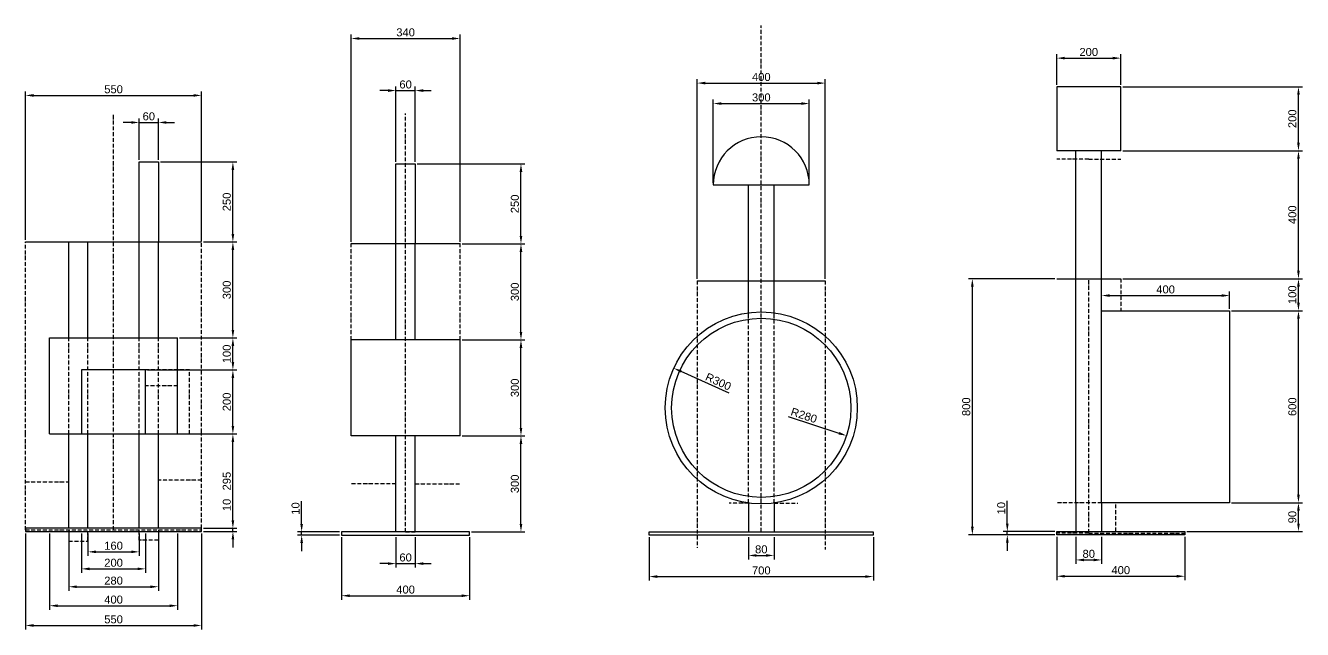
# Model space of a CAD drawing. Header units: millimetres. Extents: x 1093 to 10815, y 326 to 2213.
# Drawn here: x 1093 to 5082, y 326 to 2213 of the extents above; entities that cross this region are included whole.
import ezdxf

# ---------------------------------------------------------------- set-up
doc = ezdxf.new("R2010")
doc.units = ezdxf.units.MM
doc.linetypes.add('ACAD_ISO10W100', pattern=[18, 12, -3, 0, -3])
for name, color, linetype in [('constructie', 211, 'Continuous'), ('cote', 70, 'Continuous'), ('linii ajutatore', 30, 'ACAD_ISO10W100')]:
    doc.layers.add(name, color=color, linetype=linetype)
doc.styles.get("Standard").update_dxf_attribs({"font": 'arial.ttf'})
doc.dimstyles.new('ISO-25', dxfattribs={"dimtxt": 2.5, "dimasz": 2.5, "dimexe": 1.25, "dimexo": 0.625, "dimtad": 1, "dimtxsty": 'Standard', "dimcen": 2.5, "dimadec": 0, "dimazin": 0, "dimtfac": 1, "dimtmove": 0, "dimatfit": 3, "dimfxl": 1, "dimarcsym": 0})

# ---------------------------------------------------------------- blocks, each defined once
blk = doc.blocks.new('*D1')
at = {"layer": 'cote', "color": 0, "lineweight": -2, "transparency": 16777216}
for p, q in [((1740.9, 666.8), (1740.9, 737.7)), ((1649.5, 641.8), (1753.4, 641.8)), ((1740.9, 631.8), (1740.9, 641.8)), ((1649.5, 631.8), (1753.4, 631.8)), ((1740.9, 606.8), (1740.9, 581.8))]:
    blk.add_line(p, q, dxfattribs=at)
at = {"layer": 'cote', "color": 0, "transparency": 16777216}
for points in [[(1736.8, 666.8), (1745.1, 666.8), (1740.9, 641.8)], [(1736.8, 606.8), (1745.1, 606.8), (1740.9, 631.8)]]:
    blk.add_solid(points, dxfattribs=at)
at = {"layer": 'Defpoints', "color": 0, "transparency": 16777216}
for p in [(1643.2, 641.8), (1740.9, 641.8), (1643.2, 631.8)]:
    blk.add_point(p, dxfattribs=at)
at = {"layer": 'cote', "color": 0, "transparency": 16777216, "insert": (1721.9, 714.7), "char_height": 25, "attachment_point": 5, "rotation": 90}
blk.add_mtext('10', dxfattribs=at)
blk = doc.blocks.new('*D2')
at = {"layer": 'cote', "color": 0, "lineweight": -2, "transparency": 16777216}
for p, q in [((1574.5, 936.8), (1753.4, 936.8)), ((1740.9, 666.8), (1740.9, 911.8)), ((1649.5, 641.8), (1753.4, 641.8))]:
    blk.add_line(p, q, dxfattribs=at)
at = {"layer": 'cote', "color": 0, "transparency": 16777216}
for points in [[(1736.8, 911.8), (1745.1, 911.8), (1740.9, 936.8)], [(1736.8, 666.8), (1745.1, 666.8), (1740.9, 641.8)]]:
    blk.add_solid(points, dxfattribs=at)
at = {"layer": 'Defpoints', "color": 0, "transparency": 16777216}
for p in [(1568.2, 936.8), (1740.9, 936.8), (1643.2, 641.8)]:
    blk.add_point(p, dxfattribs=at)
at = {"layer": 'cote', "color": 0, "transparency": 16777216, "insert": (1721.9, 789.3), "char_height": 25, "attachment_point": 5, "rotation": 90}
blk.add_mtext('295', dxfattribs=at)
blk = doc.blocks.new('*D3')
at = {"layer": 'cote', "color": 0, "lineweight": -2, "transparency": 16777216}
for p, q in [((1474.5, 1136.8), (1753.4, 1136.8)), ((1740.9, 961.8), (1740.9, 1111.8)), ((1574.5, 936.8), (1753.4, 936.8))]:
    blk.add_line(p, q, dxfattribs=at)
at = {"layer": 'cote', "color": 0, "transparency": 16777216}
for points in [[(1736.8, 1111.8), (1745.1, 1111.8), (1740.9, 1136.8)], [(1736.8, 961.8), (1745.1, 961.8), (1740.9, 936.8)]]:
    blk.add_solid(points, dxfattribs=at)
at = {"layer": 'Defpoints', "color": 0, "transparency": 16777216}
for p in [(1468.2, 1136.8), (1740.9, 1136.8), (1568.2, 936.8)]:
    blk.add_point(p, dxfattribs=at)
at = {"layer": 'cote', "color": 0, "transparency": 16777216, "insert": (1721.9, 1036.8), "char_height": 25, "attachment_point": 5, "rotation": 90}
blk.add_mtext('200', dxfattribs=at)
blk = doc.blocks.new('*D4')
at = {"layer": 'cote', "color": 0, "lineweight": -2, "transparency": 16777216}
for p, q in [((1574.5, 1236.8), (1753.4, 1236.8)), ((1740.9, 1161.8), (1740.9, 1211.8)), ((1474.5, 1136.8), (1753.4, 1136.8))]:
    blk.add_line(p, q, dxfattribs=at)
at = {"layer": 'cote', "color": 0, "transparency": 16777216}
for points in [[(1736.8, 1211.8), (1745.1, 1211.8), (1740.9, 1236.8)], [(1736.8, 1161.8), (1745.1, 1161.8), (1740.9, 1136.8)]]:
    blk.add_solid(points, dxfattribs=at)
at = {"layer": 'Defpoints', "color": 0, "transparency": 16777216}
for p in [(1568.2, 1236.8), (1740.9, 1236.8), (1468.2, 1136.8)]:
    blk.add_point(p, dxfattribs=at)
at = {"layer": 'cote', "color": 0, "transparency": 16777216, "insert": (1721.9, 1186.8), "char_height": 25, "attachment_point": 5, "rotation": 90}
blk.add_mtext('100', dxfattribs=at)
blk = doc.blocks.new('*D5')
at = {"layer": 'cote', "color": 0, "lineweight": -2, "transparency": 16777216}
for p, q in [((1649.5, 1536.8), (1753.4, 1536.8)), ((1740.9, 1261.8), (1740.9, 1511.8)), ((1574.5, 1236.8), (1753.4, 1236.8))]:
    blk.add_line(p, q, dxfattribs=at)
at = {"layer": 'cote', "color": 0, "transparency": 16777216}
for points in [[(1736.8, 1511.8), (1745.1, 1511.8), (1740.9, 1536.8)], [(1736.8, 1261.8), (1745.1, 1261.8), (1740.9, 1236.8)]]:
    blk.add_solid(points, dxfattribs=at)
at = {"layer": 'Defpoints', "color": 0, "transparency": 16777216}
for p in [(1643.2, 1536.8), (1740.9, 1536.8), (1568.2, 1236.8)]:
    blk.add_point(p, dxfattribs=at)
at = {"layer": 'cote', "color": 0, "transparency": 16777216, "insert": (1721.9, 1386.8), "char_height": 25, "attachment_point": 5, "rotation": 90}
blk.add_mtext('300', dxfattribs=at)
blk = doc.blocks.new('*D6')
at = {"layer": 'cote', "color": 0, "lineweight": -2, "transparency": 16777216}
for p, q in [((1514.5, 1786.8), (1753.4, 1786.8)), ((1740.9, 1561.8), (1740.9, 1761.8)), ((1649.5, 1536.8), (1753.4, 1536.8))]:
    blk.add_line(p, q, dxfattribs=at)
at = {"layer": 'cote', "color": 0, "transparency": 16777216}
for points in [[(1736.8, 1761.8), (1745.1, 1761.8), (1740.9, 1786.8)], [(1736.8, 1561.8), (1745.1, 1561.8), (1740.9, 1536.8)]]:
    blk.add_solid(points, dxfattribs=at)
at = {"layer": 'Defpoints', "color": 0, "transparency": 16777216}
for p in [(1508.2, 1786.8), (1740.9, 1786.8), (1643.2, 1536.8)]:
    blk.add_point(p, dxfattribs=at)
at = {"layer": 'cote', "color": 0, "transparency": 16777216, "insert": (1721.9, 1661.8), "char_height": 25, "attachment_point": 5, "rotation": 90}
blk.add_mtext('250', dxfattribs=at)
blk = doc.blocks.new('*D7')
at = {"layer": 'cote', "color": 0, "lineweight": -2, "transparency": 16777216}
for p, q in [((1288.2, 625.6), (1288.2, 555.7)), ((1448.2, 625.6), (1448.2, 555.7)), ((1313.2, 568.2), (1423.2, 568.2))]:
    blk.add_line(p, q, dxfattribs=at)
at = {"layer": 'cote', "color": 0, "transparency": 16777216}
for points in [[(1313.2, 572.4), (1313.2, 564), (1288.2, 568.2)], [(1423.2, 572.4), (1423.2, 564), (1448.2, 568.2)]]:
    blk.add_solid(points, dxfattribs=at)
at = {"layer": 'Defpoints', "color": 0, "transparency": 16777216}
for p in [(1288.2, 631.8), (1448.2, 631.8), (1448.2, 568.2)]:
    blk.add_point(p, dxfattribs=at)
at = {"layer": 'cote', "color": 0, "transparency": 16777216, "insert": (1368.2, 587.2), "char_height": 25, "attachment_point": 5}
blk.add_mtext('160', dxfattribs=at)
blk = doc.blocks.new('*D8')
at = {"layer": 'cote', "color": 0, "lineweight": -2, "transparency": 16777216}
for p, q in [((1268.2, 625.6), (1268.2, 502.5)), ((1468.2, 625.6), (1468.2, 502.5)), ((1293.2, 515), (1443.2, 515))]:
    blk.add_line(p, q, dxfattribs=at)
at = {"layer": 'cote', "color": 0, "transparency": 16777216}
for points in [[(1293.2, 519.2), (1293.2, 510.8), (1268.2, 515)], [(1443.2, 519.2), (1443.2, 510.8), (1468.2, 515)]]:
    blk.add_solid(points, dxfattribs=at)
at = {"layer": 'Defpoints', "color": 0, "transparency": 16777216}
for p in [(1268.2, 631.8), (1468.2, 631.8), (1468.2, 515)]:
    blk.add_point(p, dxfattribs=at)
at = {"layer": 'cote', "color": 0, "transparency": 16777216, "insert": (1368.2, 534), "char_height": 25, "attachment_point": 5}
blk.add_mtext('200', dxfattribs=at)
blk = doc.blocks.new('*D9')
at = {"layer": 'cote', "color": 0, "lineweight": -2, "transparency": 16777216}
for p, q in [((1228.2, 625.6), (1228.2, 446.6)), ((1508.2, 625.6), (1508.2, 446.6)), ((1253.2, 459.1), (1483.2, 459.1))]:
    blk.add_line(p, q, dxfattribs=at)
at = {"layer": 'cote', "color": 0, "transparency": 16777216}
for points in [[(1253.2, 463.2), (1253.2, 454.9), (1228.2, 459.1)], [(1483.2, 463.2), (1483.2, 454.9), (1508.2, 459.1)]]:
    blk.add_solid(points, dxfattribs=at)
at = {"layer": 'Defpoints', "color": 0, "transparency": 16777216}
for p in [(1228.2, 631.8), (1508.2, 631.8), (1508.2, 459.1)]:
    blk.add_point(p, dxfattribs=at)
at = {"layer": 'cote', "color": 0, "transparency": 16777216, "insert": (1368.2, 478.1), "char_height": 25, "attachment_point": 5}
blk.add_mtext('280', dxfattribs=at)
blk = doc.blocks.new('*D10')
at = {"layer": 'cote', "color": 0, "lineweight": -2, "transparency": 16777216}
for p, q in [((1168.2, 625.5), (1168.2, 387.3)), ((1568.2, 625.5), (1568.2, 387.3)), ((1193.2, 399.8), (1543.2, 399.8))]:
    blk.add_line(p, q, dxfattribs=at)
at = {"layer": 'cote', "color": 0, "transparency": 16777216}
for points in [[(1193.2, 403.9), (1193.2, 395.6), (1168.2, 399.8)], [(1543.2, 403.9), (1543.2, 395.6), (1568.2, 399.8)]]:
    blk.add_solid(points, dxfattribs=at)
at = {"layer": 'Defpoints', "color": 0, "transparency": 16777216}
for p in [(1168.2, 631.8), (1568.2, 631.8), (1568.2, 399.8)]:
    blk.add_point(p, dxfattribs=at)
at = {"layer": 'cote', "color": 0, "transparency": 16777216, "insert": (1368.2, 418.8), "char_height": 25, "attachment_point": 5}
blk.add_mtext('400', dxfattribs=at)
blk = doc.blocks.new('*D11')
at = {"layer": 'cote', "color": 0, "lineweight": -2, "transparency": 16777216}
for p, q in [((1093.2, 625.6), (1093.2, 325.6)), ((1643.2, 625.6), (1643.2, 325.6)), ((1118.2, 338.1), (1618.2, 338.1))]:
    blk.add_line(p, q, dxfattribs=at)
at = {"layer": 'cote', "color": 0, "transparency": 16777216}
for points in [[(1118.2, 342.2), (1118.2, 333.9), (1093.2, 338.1)], [(1618.2, 342.2), (1618.2, 333.9), (1643.2, 338.1)]]:
    blk.add_solid(points, dxfattribs=at)
at = {"layer": 'Defpoints', "color": 0, "transparency": 16777216}
for p in [(1093.2, 631.8), (1643.2, 631.8), (1643.2, 338.1)]:
    blk.add_point(p, dxfattribs=at)
at = {"layer": 'cote', "color": 0, "transparency": 16777216, "insert": (1368.2, 357.1), "char_height": 25, "attachment_point": 5}
blk.add_mtext('550', dxfattribs=at)
blk = doc.blocks.new('*D12')
at = {"layer": 'cote', "color": 0, "lineweight": -2, "transparency": 16777216}
for p, q in [((1448.2, 1793), (1448.2, 1922.6)), ((1508.2, 1793), (1508.2, 1922.6)), ((1423.2, 1910.1), (1398.2, 1910.1)), ((1448.2, 1910.1), (1508.2, 1910.1)), ((1533.2, 1910.1), (1558.2, 1910.1))]:
    blk.add_line(p, q, dxfattribs=at)
at = {"layer": 'cote', "color": 0, "transparency": 16777216}
for points in [[(1423.2, 1914.3), (1423.2, 1906), (1448.2, 1910.1)], [(1533.2, 1914.3), (1533.2, 1906), (1508.2, 1910.1)]]:
    blk.add_solid(points, dxfattribs=at)
at = {"layer": 'Defpoints', "color": 0, "transparency": 16777216}
for p in [(1508.2, 1910.1), (1448.2, 1786.8), (1508.2, 1786.8)]:
    blk.add_point(p, dxfattribs=at)
at = {"layer": 'cote', "color": 0, "transparency": 16777216, "insert": (1478.2, 1929.2), "char_height": 25, "attachment_point": 5}
blk.add_mtext('60', dxfattribs=at)
blk = doc.blocks.new('*D13')
at = {"layer": 'cote', "color": 0, "lineweight": -2, "transparency": 16777216}
for p, q in [((1093.2, 1543), (1093.2, 2007.2)), ((1118.2, 1994.7), (1618.2, 1994.7)), ((1643.2, 1543), (1643.2, 2007.2))]:
    blk.add_line(p, q, dxfattribs=at)
at = {"layer": 'cote', "color": 0, "transparency": 16777216}
for points in [[(1118.2, 1998.8), (1118.2, 1990.5), (1093.2, 1994.7)], [(1618.2, 1998.8), (1618.2, 1990.5), (1643.2, 1994.7)]]:
    blk.add_solid(points, dxfattribs=at)
at = {"layer": 'Defpoints', "color": 0, "transparency": 16777216}
for p in [(1643.2, 1994.7), (1093.2, 1536.8), (1643.2, 1536.8)]:
    blk.add_point(p, dxfattribs=at)
at = {"layer": 'cote', "color": 0, "transparency": 16777216, "insert": (1368.2, 2013.7), "char_height": 25, "attachment_point": 5}
blk.add_mtext('550', dxfattribs=at)
blk = doc.blocks.new('*D14')
at = {"layer": 'cote', "color": 0, "lineweight": -2, "transparency": 16777216}
for p, q in [((2456.7, 930.7), (2653.3, 930.7)), ((2640.8, 655.7), (2640.8, 905.7)), ((2486.7, 630.7), (2653.3, 630.7))]:
    blk.add_line(p, q, dxfattribs=at)
at = {"layer": 'cote', "color": 0, "transparency": 16777216}
for points in [[(2636.7, 905.7), (2645, 905.7), (2640.8, 930.7)], [(2636.7, 655.7), (2645, 655.7), (2640.8, 630.7)]]:
    blk.add_solid(points, dxfattribs=at)
at = {"layer": 'Defpoints', "color": 0, "transparency": 16777216}
for p in [(2450.4, 930.7), (2640.8, 930.7), (2480.4, 630.7)]:
    blk.add_point(p, dxfattribs=at)
at = {"layer": 'cote', "color": 0, "transparency": 16777216, "insert": (2621.8, 780.7), "char_height": 25, "attachment_point": 5, "rotation": 90}
blk.add_mtext('300', dxfattribs=at)
blk = doc.blocks.new('*D15')
at = {"layer": 'cote', "color": 0, "lineweight": -2, "transparency": 16777216}
for p, q in [((2456.7, 1230.7), (2653.3, 1230.7)), ((2640.8, 955.7), (2640.8, 1205.7)), ((2456.7, 930.7), (2653.3, 930.7))]:
    blk.add_line(p, q, dxfattribs=at)
at = {"layer": 'cote', "color": 0, "transparency": 16777216}
for points in [[(2636.7, 1205.7), (2645, 1205.7), (2640.8, 1230.7)], [(2636.7, 955.7), (2645, 955.7), (2640.8, 930.7)]]:
    blk.add_solid(points, dxfattribs=at)
at = {"layer": 'Defpoints', "color": 0, "transparency": 16777216}
for p in [(2450.4, 1230.7), (2640.8, 1230.7), (2450.4, 930.7)]:
    blk.add_point(p, dxfattribs=at)
at = {"layer": 'cote', "color": 0, "transparency": 16777216, "insert": (2621.8, 1080.7), "char_height": 25, "attachment_point": 5, "rotation": 90}
blk.add_mtext('300', dxfattribs=at)
blk = doc.blocks.new('*D16')
at = {"layer": 'cote', "color": 0, "lineweight": -2, "transparency": 16777216}
for p, q in [((2456.7, 1530.7), (2653.3, 1530.7)), ((2640.8, 1255.7), (2640.8, 1505.7)), ((2456.7, 1230.7), (2653.3, 1230.7))]:
    blk.add_line(p, q, dxfattribs=at)
at = {"layer": 'cote', "color": 0, "transparency": 16777216}
for points in [[(2636.7, 1505.7), (2645, 1505.7), (2640.8, 1530.7)], [(2636.7, 1255.7), (2645, 1255.7), (2640.8, 1230.7)]]:
    blk.add_solid(points, dxfattribs=at)
at = {"layer": 'Defpoints', "color": 0, "transparency": 16777216}
for p in [(2450.4, 1530.7), (2640.8, 1530.7), (2450.4, 1230.7)]:
    blk.add_point(p, dxfattribs=at)
at = {"layer": 'cote', "color": 0, "transparency": 16777216, "insert": (2621.8, 1380.7), "char_height": 25, "attachment_point": 5, "rotation": 90}
blk.add_mtext('300', dxfattribs=at)
blk = doc.blocks.new('*D17')
at = {"layer": 'cote', "color": 0, "lineweight": -2, "transparency": 16777216}
for p, q in [((2316.7, 1780.7), (2653.3, 1780.7)), ((2640.8, 1555.7), (2640.8, 1755.7)), ((2456.7, 1530.7), (2653.3, 1530.7))]:
    blk.add_line(p, q, dxfattribs=at)
at = {"layer": 'cote', "color": 0, "transparency": 16777216}
for points in [[(2636.7, 1755.7), (2645, 1755.7), (2640.8, 1780.7)], [(2636.7, 1555.7), (2645, 1555.7), (2640.8, 1530.7)]]:
    blk.add_solid(points, dxfattribs=at)
at = {"layer": 'Defpoints', "color": 0, "transparency": 16777216}
for p in [(2310.4, 1780.7), (2640.8, 1780.7), (2450.4, 1530.7)]:
    blk.add_point(p, dxfattribs=at)
at = {"layer": 'cote', "color": 0, "transparency": 16777216, "insert": (2621.8, 1655.7), "char_height": 25, "attachment_point": 5, "rotation": 90}
blk.add_mtext('250', dxfattribs=at)
blk = doc.blocks.new('*D18')
at = {"layer": 'cote', "color": 0, "lineweight": -2, "transparency": 16777216}
for p, q in [((3351.5, 614.5), (3351.5, 544.4)), ((3431.5, 614.5), (3431.5, 544.4)), ((3376.5, 556.9), (3406.5, 556.9))]:
    blk.add_line(p, q, dxfattribs=at)
at = {"layer": 'cote', "color": 0, "transparency": 16777216}
for points in [[(3376.5, 561.1), (3376.5, 552.8), (3351.5, 556.9)], [(3406.5, 561.1), (3406.5, 552.8), (3431.5, 556.9)]]:
    blk.add_solid(points, dxfattribs=at)
at = {"layer": 'Defpoints', "color": 0, "transparency": 16777216}
for p in [(3351.5, 620.8), (3431.5, 620.8), (3431.5, 556.9)]:
    blk.add_point(p, dxfattribs=at)
at = {"layer": 'cote', "color": 0, "transparency": 16777216, "insert": (3391.5, 575.9), "char_height": 25, "attachment_point": 5}
blk.add_mtext('80', dxfattribs=at)
blk = doc.blocks.new('*D19')
at = {"layer": 'cote', "color": 0, "lineweight": -2, "transparency": 16777216}
for p, q in [((3041.5, 614.5), (3041.5, 478.4)), ((3741.5, 614.5), (3741.5, 478.4)), ((3066.5, 490.9), (3716.5, 490.9))]:
    blk.add_line(p, q, dxfattribs=at)
at = {"layer": 'cote', "color": 0, "transparency": 16777216}
for points in [[(3066.5, 495), (3066.5, 486.7), (3041.5, 490.9)], [(3716.5, 495), (3716.5, 486.7), (3741.5, 490.9)]]:
    blk.add_solid(points, dxfattribs=at)
at = {"layer": 'Defpoints', "color": 0, "transparency": 16777216}
for p in [(3041.5, 620.8), (3741.5, 620.8), (3741.5, 490.9)]:
    blk.add_point(p, dxfattribs=at)
at = {"layer": 'cote', "color": 0, "transparency": 16777216, "insert": (3391.5, 509.9), "char_height": 25, "attachment_point": 5}
blk.add_mtext('700', dxfattribs=at)
blk = doc.blocks.new('*D20')
at = {"layer": 'cote', "color": 0, "lineweight": -2, "transparency": 16777216}
for p, q in [((3241.5, 1721.7), (3241.5, 1981.7)), ((3266.5, 1969.2), (3516.5, 1969.2)), ((3541.5, 1721.7), (3541.5, 1981.7))]:
    blk.add_line(p, q, dxfattribs=at)
at = {"layer": 'cote', "color": 0, "transparency": 16777216}
for points in [[(3266.5, 1973.4), (3266.5, 1965.1), (3241.5, 1969.2)], [(3516.5, 1973.4), (3516.5, 1965.1), (3541.5, 1969.2)]]:
    blk.add_solid(points, dxfattribs=at)
at = {"layer": 'Defpoints', "color": 0, "transparency": 16777216}
for p in [(3541.5, 1969.2), (3241.5, 1715.5), (3541.5, 1715.5)]:
    blk.add_point(p, dxfattribs=at)
at = {"layer": 'cote', "color": 0, "transparency": 16777216, "insert": (3391.5, 1988.3), "char_height": 25, "attachment_point": 5}
blk.add_mtext('300', dxfattribs=at)
blk = doc.blocks.new('*D21')
at = {"layer": 'cote', "color": 0, "lineweight": -2, "transparency": 16777216}
for p, q in [((3191.5, 1421.7), (3191.5, 2045.7)), ((3591.5, 1421.7), (3591.5, 2045.7)), ((3216.5, 2033.2), (3566.5, 2033.2))]:
    blk.add_line(p, q, dxfattribs=at)
at = {"layer": 'cote', "color": 0, "transparency": 16777216}
for points in [[(3216.5, 2037.4), (3216.5, 2029), (3191.5, 2033.2)], [(3566.5, 2037.4), (3566.5, 2029), (3591.5, 2033.2)]]:
    blk.add_solid(points, dxfattribs=at)
at = {"layer": 'Defpoints', "color": 0, "transparency": 16777216}
for p in [(3591.5, 2033.2), (3191.5, 1415.5), (3591.5, 1415.5)]:
    blk.add_point(p, dxfattribs=at)
at = {"layer": 'cote', "color": 0, "transparency": 16777216, "insert": (3391.5, 2052.2), "char_height": 25, "attachment_point": 5}
blk.add_mtext('400', dxfattribs=at)
blk = doc.blocks.new('*D23')
at = {"layer": 'cote', "color": 0, "lineweight": -2, "transparency": 16777216}
blk.add_line((3475.3, 990.8), (3633.9, 939), dxfattribs=at)
at = {"layer": 'cote', "color": 0, "transparency": 16777216}
blk.add_solid([(3635.2, 942.9), (3632.6, 935), (3657.6, 931.2)], dxfattribs=at)
at = {"layer": 'Defpoints', "color": 0, "transparency": 16777216}
for p in [(3391.5, 1018.2), (3657.6, 931.2)]:
    blk.add_point(p, dxfattribs=at)
at = {"layer": 'cote', "color": 0, "transparency": 16777216, "insert": (3524.7, 994.6), "char_height": 25, "attachment_point": 5, "rotation": 341.9112}
blk.add_mtext('R280', dxfattribs=at)
blk = doc.blocks.new('*D24')
at = {"layer": 'cote', "color": 0, "lineweight": -2, "transparency": 16777216}
blk.add_line((3291.2, 1063.7), (3141.1, 1131.9), dxfattribs=at)
at = {"layer": 'cote', "color": 0, "transparency": 16777216}
blk.add_solid([(3142.8, 1135.7), (3139.4, 1128.1), (3118.3, 1142.2)], dxfattribs=at)
at = {"layer": 'Defpoints', "color": 0, "transparency": 16777216}
for p in [(3118.3, 1142.2), (3391.5, 1018.2)]:
    blk.add_point(p, dxfattribs=at)
at = {"layer": 'cote', "color": 0, "transparency": 16777216, "insert": (3257.3, 1100), "char_height": 25, "attachment_point": 5, "rotation": 335.5779}
blk.add_mtext('R300', dxfattribs=at)
blk = doc.blocks.new('*D25')
at = {"layer": 'cote', "color": 0, "lineweight": -2, "transparency": 16777216}
for p, q in [((4860.6, 721.7), (5082, 721.7)), ((5069.5, 656.7), (5069.5, 696.7)), ((4720.6, 631.7), (5082, 631.7))]:
    blk.add_line(p, q, dxfattribs=at)
at = {"layer": 'cote', "color": 0, "transparency": 16777216}
for points in [[(5065.3, 696.7), (5073.6, 696.7), (5069.5, 721.7)], [(5065.3, 656.7), (5073.6, 656.7), (5069.5, 631.7)]]:
    blk.add_solid(points, dxfattribs=at)
at = {"layer": 'Defpoints', "color": 0, "transparency": 16777216}
for p in [(4854.4, 721.7), (5069.5, 721.7), (4714.4, 631.7)]:
    blk.add_point(p, dxfattribs=at)
at = {"layer": 'cote', "color": 0, "transparency": 16777216, "insert": (5050.5, 676.7), "char_height": 25, "attachment_point": 5, "rotation": 90}
blk.add_mtext('90', dxfattribs=at)
blk = doc.blocks.new('*D26')
at = {"layer": 'cote', "color": 0, "lineweight": -2, "transparency": 16777216}
for p, q in [((4860.6, 1321.7), (5082, 1321.7)), ((5069.5, 746.7), (5069.5, 1296.7)), ((4860.6, 721.7), (5082, 721.7))]:
    blk.add_line(p, q, dxfattribs=at)
at = {"layer": 'cote', "color": 0, "transparency": 16777216}
for points in [[(5065.3, 1296.7), (5073.6, 1296.7), (5069.5, 1321.7)], [(5065.3, 746.7), (5073.6, 746.7), (5069.5, 721.7)]]:
    blk.add_solid(points, dxfattribs=at)
at = {"layer": 'Defpoints', "color": 0, "transparency": 16777216}
for p in [(4854.4, 1321.7), (5069.5, 1321.7), (4854.4, 721.7)]:
    blk.add_point(p, dxfattribs=at)
at = {"layer": 'cote', "color": 0, "transparency": 16777216, "insert": (5050.5, 1021.7), "char_height": 25, "attachment_point": 5, "rotation": 90}
blk.add_mtext('600', dxfattribs=at)
blk = doc.blocks.new('*D27')
at = {"layer": 'cote', "color": 0, "lineweight": -2, "transparency": 16777216}
for p, q in [((4520.6, 1421.7), (5082, 1421.7)), ((5069.5, 1346.7), (5069.5, 1396.7)), ((4860.6, 1321.7), (5082, 1321.7))]:
    blk.add_line(p, q, dxfattribs=at)
at = {"layer": 'cote', "color": 0, "transparency": 16777216}
for points in [[(5065.3, 1396.7), (5073.6, 1396.7), (5069.5, 1421.7)], [(5065.3, 1346.7), (5073.6, 1346.7), (5069.5, 1321.7)]]:
    blk.add_solid(points, dxfattribs=at)
at = {"layer": 'Defpoints', "color": 0, "transparency": 16777216}
for p in [(4514.4, 1421.7), (5069.5, 1421.7), (4854.4, 1321.7)]:
    blk.add_point(p, dxfattribs=at)
at = {"layer": 'cote', "color": 0, "transparency": 16777216, "insert": (5050.5, 1371.7), "char_height": 25, "attachment_point": 5, "rotation": 90}
blk.add_mtext('100', dxfattribs=at)
blk = doc.blocks.new('*D28')
at = {"layer": 'cote', "color": 0, "lineweight": -2, "transparency": 16777216}
for p, q in [((4520.6, 1821.7), (5082, 1821.7)), ((5069.5, 1446.7), (5069.5, 1796.7)), ((4520.6, 1421.7), (5082, 1421.7))]:
    blk.add_line(p, q, dxfattribs=at)
at = {"layer": 'cote', "color": 0, "transparency": 16777216}
for points in [[(5065.3, 1796.7), (5073.6, 1796.7), (5069.5, 1821.7)], [(5065.3, 1446.7), (5073.6, 1446.7), (5069.5, 1421.7)]]:
    blk.add_solid(points, dxfattribs=at)
at = {"layer": 'Defpoints', "color": 0, "transparency": 16777216}
for p in [(4514.4, 1821.7), (5069.5, 1821.7), (4514.4, 1421.7)]:
    blk.add_point(p, dxfattribs=at)
at = {"layer": 'cote', "color": 0, "transparency": 16777216, "insert": (5050.5, 1621.7), "char_height": 25, "attachment_point": 5, "rotation": 90}
blk.add_mtext('400', dxfattribs=at)
blk = doc.blocks.new('*D29')
at = {"layer": 'cote', "color": 0, "lineweight": -2, "transparency": 16777216}
for p, q in [((4520.6, 2021.7), (5082, 2021.7)), ((5069.5, 1846.7), (5069.5, 1996.7)), ((4520.6, 1821.7), (5082, 1821.7))]:
    blk.add_line(p, q, dxfattribs=at)
at = {"layer": 'cote', "color": 0, "transparency": 16777216}
for points in [[(5065.3, 1996.7), (5073.6, 1996.7), (5069.5, 2021.7)], [(5065.3, 1846.7), (5073.6, 1846.7), (5069.5, 1821.7)]]:
    blk.add_solid(points, dxfattribs=at)
at = {"layer": 'Defpoints', "color": 0, "transparency": 16777216}
for p in [(4514.4, 2021.7), (5069.5, 2021.7), (4514.4, 1821.7)]:
    blk.add_point(p, dxfattribs=at)
at = {"layer": 'cote', "color": 0, "transparency": 16777216, "insert": (5050.5, 1921.7), "char_height": 25, "attachment_point": 5, "rotation": 90}
blk.add_mtext('200', dxfattribs=at)
blk = doc.blocks.new('*D30')
at = {"layer": 'cote', "color": 0, "lineweight": -2, "transparency": 16777216}
for p, q in [((4160, 656.7), (4160, 727.6)), ((4308.1, 631.7), (4147.5, 631.7)), ((4308.1, 621.7), (4147.5, 621.7)), ((4160, 621.7), (4160, 631.7)), ((4160, 596.7), (4160, 571.7))]:
    blk.add_line(p, q, dxfattribs=at)
at = {"layer": 'cote', "color": 0, "transparency": 16777216}
for points in [[(4155.8, 656.7), (4164.2, 656.7), (4160, 631.7)], [(4155.8, 596.7), (4164.2, 596.7), (4160, 621.7)]]:
    blk.add_solid(points, dxfattribs=at)
at = {"layer": 'Defpoints', "color": 0, "transparency": 16777216}
for p in [(4160, 631.7), (4314.4, 631.7), (4314.4, 621.7)]:
    blk.add_point(p, dxfattribs=at)
at = {"layer": 'cote', "color": 0, "transparency": 16777216, "insert": (4141, 704.6), "char_height": 25, "attachment_point": 5, "rotation": 90}
blk.add_mtext('10', dxfattribs=at)
blk = doc.blocks.new('*D31')
at = {"layer": 'cote', "color": 0, "lineweight": -2, "transparency": 16777216}
for p, q in [((4308.1, 1421.7), (4038.3, 1421.7)), ((4050.8, 646.7), (4050.8, 1396.7)), ((4308.1, 621.7), (4038.3, 621.7))]:
    blk.add_line(p, q, dxfattribs=at)
at = {"layer": 'cote', "color": 0, "transparency": 16777216}
for points in [[(4046.6, 1396.7), (4055, 1396.7), (4050.8, 1421.7)], [(4046.6, 646.7), (4055, 646.7), (4050.8, 621.7)]]:
    blk.add_solid(points, dxfattribs=at)
at = {"layer": 'Defpoints', "color": 0, "transparency": 16777216}
for p in [(4050.8, 1421.7), (4314.4, 1421.7), (4314.4, 621.7)]:
    blk.add_point(p, dxfattribs=at)
at = {"layer": 'cote', "color": 0, "transparency": 16777216, "insert": (4031.8, 1021.7), "char_height": 25, "attachment_point": 5, "rotation": 90}
blk.add_mtext('800', dxfattribs=at)
blk = doc.blocks.new('*D32')
at = {"layer": 'cote', "color": 0, "lineweight": -2, "transparency": 16777216}
for p, q in [((4314.4, 2027.9), (4314.4, 2123.7)), ((4514.4, 2027.9), (4514.4, 2123.7)), ((4339.4, 2111.2), (4489.4, 2111.2))]:
    blk.add_line(p, q, dxfattribs=at)
at = {"layer": 'cote', "color": 0, "transparency": 16777216}
for points in [[(4339.4, 2115.4), (4339.4, 2107), (4314.4, 2111.2)], [(4489.4, 2115.4), (4489.4, 2107), (4514.4, 2111.2)]]:
    blk.add_solid(points, dxfattribs=at)
at = {"layer": 'Defpoints', "color": 0, "transparency": 16777216}
for p in [(4514.4, 2111.2), (4314.4, 2021.7), (4514.4, 2021.7)]:
    blk.add_point(p, dxfattribs=at)
at = {"layer": 'cote', "color": 0, "transparency": 16777216, "insert": (4414.4, 2130.2), "char_height": 25, "attachment_point": 5}
blk.add_mtext('200', dxfattribs=at)
blk = doc.blocks.new('*D33')
at = {"layer": 'cote', "color": 0, "lineweight": -2, "transparency": 16777216}
for p, q in [((4314.4, 615.4), (4314.4, 479.4)), ((4714.4, 615.4), (4714.4, 479.4)), ((4339.4, 491.9), (4689.4, 491.9))]:
    blk.add_line(p, q, dxfattribs=at)
at = {"layer": 'cote', "color": 0, "transparency": 16777216}
for points in [[(4339.4, 496.1), (4339.4, 487.8), (4314.4, 491.9)], [(4689.4, 496.1), (4689.4, 487.8), (4714.4, 491.9)]]:
    blk.add_solid(points, dxfattribs=at)
at = {"layer": 'Defpoints', "color": 0, "transparency": 16777216}
for p in [(4314.4, 621.7), (4714.4, 621.7), (4714.4, 491.9)]:
    blk.add_point(p, dxfattribs=at)
at = {"layer": 'cote', "color": 0, "transparency": 16777216, "insert": (4514.4, 510.9), "char_height": 25, "attachment_point": 5}
blk.add_mtext('400', dxfattribs=at)
blk = doc.blocks.new('*D34')
at = {"layer": 'cote', "color": 0, "lineweight": -2, "transparency": 16777216}
for p, q in [((4374.4, 615.4), (4374.4, 530.4)), ((4454.4, 615.4), (4454.4, 530.4)), ((4399.4, 542.9), (4429.4, 542.9))]:
    blk.add_line(p, q, dxfattribs=at)
at = {"layer": 'cote', "color": 0, "transparency": 16777216}
for points in [[(4399.4, 547), (4399.4, 538.7), (4374.4, 542.9)], [(4429.4, 547), (4429.4, 538.7), (4454.4, 542.9)]]:
    blk.add_solid(points, dxfattribs=at)
at = {"layer": 'Defpoints', "color": 0, "transparency": 16777216}
for p in [(4374.4, 621.7), (4454.4, 621.7), (4454.4, 542.9)]:
    blk.add_point(p, dxfattribs=at)
at = {"layer": 'cote', "color": 0, "transparency": 16777216, "insert": (4414.4, 561.9), "char_height": 25, "attachment_point": 5}
blk.add_mtext('80', dxfattribs=at)
blk = doc.blocks.new('*D35')
at = {"layer": 'cote', "color": 0, "lineweight": -2, "transparency": 16777216}
for p, q in [((4454.4, 1327.9), (4454.4, 1381.7)), ((4479.4, 1369.2), (4829.4, 1369.2)), ((4854.4, 1327.9), (4854.4, 1381.7))]:
    blk.add_line(p, q, dxfattribs=at)
at = {"layer": 'cote', "color": 0, "transparency": 16777216}
for points in [[(4479.4, 1373.3), (4479.4, 1365), (4454.4, 1369.2)], [(4829.4, 1373.3), (4829.4, 1365), (4854.4, 1369.2)]]:
    blk.add_solid(points, dxfattribs=at)
at = {"layer": 'Defpoints', "color": 0, "transparency": 16777216}
for p in [(4854.4, 1369.2), (4454.4, 1321.7), (4854.4, 1321.7)]:
    blk.add_point(p, dxfattribs=at)
at = {"layer": 'cote', "color": 0, "transparency": 16777216, "insert": (4654.4, 1388.2), "char_height": 25, "attachment_point": 5}
blk.add_mtext('400', dxfattribs=at)
blk = doc.blocks.new('*D55')
at = {"layer": 'cote', "color": 0, "lineweight": -2, "transparency": 16777216}
for p, q in [((1955.7, 655.7), (1955.7, 726.6)), ((2074.2, 630.7), (1943.2, 630.7)), ((2074.2, 620.7), (1943.2, 620.7)), ((1955.7, 620.7), (1955.7, 630.7)), ((1955.7, 595.7), (1955.7, 570.7))]:
    blk.add_line(p, q, dxfattribs=at)
at = {"layer": 'cote', "color": 0, "transparency": 16777216}
for points in [[(1951.6, 655.7), (1959.9, 655.7), (1955.7, 630.7)], [(1951.6, 595.7), (1959.9, 595.7), (1955.7, 620.7)]]:
    blk.add_solid(points, dxfattribs=at)
at = {"layer": 'Defpoints', "color": 0, "transparency": 16777216}
for p in [(1955.7, 630.7), (2080.4, 630.7), (2080.4, 620.7)]:
    blk.add_point(p, dxfattribs=at)
at = {"layer": 'cote', "color": 0, "transparency": 16777216, "insert": (1936.7, 703.6), "char_height": 25, "attachment_point": 5, "rotation": 90}
blk.add_mtext('10', dxfattribs=at)
blk = doc.blocks.new('*D56')
at = {"layer": 'cote', "color": 0, "lineweight": -2, "transparency": 16777216}
for p, q in [((2250.4, 614.4), (2250.4, 518.9)), ((2310.4, 614.4), (2310.4, 518.9)), ((2225.4, 531.4), (2200.4, 531.4)), ((2250.4, 531.4), (2310.4, 531.4)), ((2335.4, 531.4), (2360.4, 531.4))]:
    blk.add_line(p, q, dxfattribs=at)
at = {"layer": 'cote', "color": 0, "transparency": 16777216}
for points in [[(2225.4, 535.6), (2225.4, 527.3), (2250.4, 531.4)], [(2335.4, 535.6), (2335.4, 527.3), (2310.4, 531.4)]]:
    blk.add_solid(points, dxfattribs=at)
at = {"layer": 'Defpoints', "color": 0, "transparency": 16777216}
for p in [(2250.4, 620.7), (2310.4, 620.7), (2310.4, 531.4)]:
    blk.add_point(p, dxfattribs=at)
at = {"layer": 'cote', "color": 0, "transparency": 16777216, "insert": (2280.4, 550.5), "char_height": 25, "attachment_point": 5}
blk.add_mtext('60', dxfattribs=at)
blk = doc.blocks.new('*D57')
at = {"layer": 'cote', "color": 0, "lineweight": -2, "transparency": 16777216}
for p, q in [((2080.4, 614.4), (2080.4, 418.6)), ((2480.4, 614.4), (2480.4, 418.6)), ((2105.4, 431.1), (2455.4, 431.1))]:
    blk.add_line(p, q, dxfattribs=at)
at = {"layer": 'cote', "color": 0, "transparency": 16777216}
for points in [[(2105.4, 435.2), (2105.4, 426.9), (2080.4, 431.1)], [(2455.4, 435.2), (2455.4, 426.9), (2480.4, 431.1)]]:
    blk.add_solid(points, dxfattribs=at)
at = {"layer": 'Defpoints', "color": 0, "transparency": 16777216}
for p in [(2080.4, 620.7), (2480.4, 620.7), (2480.4, 431.1)]:
    blk.add_point(p, dxfattribs=at)
at = {"layer": 'cote', "color": 0, "transparency": 16777216, "insert": (2280.4, 450.1), "char_height": 25, "attachment_point": 5}
blk.add_mtext('400', dxfattribs=at)
blk = doc.blocks.new('*D58')
at = {"layer": 'cote', "color": 0, "lineweight": -2, "transparency": 16777216}
for p, q in [((2225.4, 2009.8), (2200.4, 2009.8)), ((2250.4, 1786.9), (2250.4, 2022.3)), ((2250.4, 2009.8), (2310.4, 2009.8)), ((2310.4, 1786.9), (2310.4, 2022.3)), ((2335.4, 2009.8), (2360.4, 2009.8))]:
    blk.add_line(p, q, dxfattribs=at)
at = {"layer": 'cote', "color": 0, "transparency": 16777216}
for points in [[(2225.4, 2014), (2225.4, 2005.6), (2250.4, 2009.8)], [(2335.4, 2014), (2335.4, 2005.6), (2310.4, 2009.8)]]:
    blk.add_solid(points, dxfattribs=at)
at = {"layer": 'Defpoints', "color": 0, "transparency": 16777216}
for p in [(2310.4, 2009.8), (2250.4, 1780.7), (2310.4, 1780.7)]:
    blk.add_point(p, dxfattribs=at)
at = {"layer": 'cote', "color": 0, "transparency": 16777216, "insert": (2280.4, 2028.8), "char_height": 25, "attachment_point": 5}
blk.add_mtext('60', dxfattribs=at)
blk = doc.blocks.new('*D59')
at = {"layer": 'cote', "color": 0, "lineweight": -2, "transparency": 16777216}
for p, q in [((2110.4, 1536.9), (2110.4, 2185.1)), ((2135.4, 2172.6), (2425.4, 2172.6)), ((2450.4, 1536.9), (2450.4, 2185.1))]:
    blk.add_line(p, q, dxfattribs=at)
at = {"layer": 'cote', "color": 0, "transparency": 16777216}
for points in [[(2135.4, 2176.7), (2135.4, 2168.4), (2110.4, 2172.6)], [(2425.4, 2176.7), (2425.4, 2168.4), (2450.4, 2172.6)]]:
    blk.add_solid(points, dxfattribs=at)
at = {"layer": 'Defpoints', "color": 0, "transparency": 16777216}
for p in [(2450.4, 2172.6), (2110.4, 1530.7), (2450.4, 1530.7)]:
    blk.add_point(p, dxfattribs=at)
at = {"layer": 'cote', "color": 0, "transparency": 16777216, "insert": (2280.4, 2191.6), "char_height": 25, "attachment_point": 5}
blk.add_mtext('340', dxfattribs=at)

msp = doc.modelspace()

# ---------------------------------------------------------------- linework, layer by layer
at = {"layer": 'constructie'}
for p, q in [((2450.406, 1230.677), (2110.406, 1230.677)), ((2450.406, 930.677), (2450.406, 1230.677)), ((1228.2, 641.8), (1228.2, 936.8)), ((3041.48, 620.76), (3041.48, 630.76)), ((3041.48, 630.76), (3741.48, 630.76)), ((3741.48, 620.76), (3041.48, 620.76)), ((3741.48, 630.76), (3741.48, 620.76))]:
    msp.add_line(p, q, dxfattribs=at)
for points in [[(4514.36, 1821.68), (4514.36, 2021.68), (4314.36, 2021.68), (4314.36, 1821.68)], [(4514.36, 1821.68), (4314.36, 1821.68)], [(4374.36, 1421.92), (4374.36, 1821.92)], [(4454.36, 1421.68), (4454.36, 1821.68)], [(1448.2, 1536.8), (1448.2, 1786.8), (1508.2, 1786.8), (1508.2, 1536.8)], [(2250.406, 1530.677), (2250.406, 1780.677), (2310.406, 1780.677), (2310.406, 1530.677)], [(3241.48, 1715.481), (3541.48, 1715.481)], [(3351.48, 1415.481), (3351.48, 1715.481)], [(3431.48, 1415.481), (3431.48, 1715.481)], [(1093.2, 1536.8), (1643.2, 1536.8)], [(1228.2, 1236.8), (1228.2, 1536.8)], [(1288.2, 1236.8), (1288.2, 1536.8)], [(1448.2, 1236.8), (1448.2, 1536.8)], [(1508.2, 1236.8), (1508.2, 1536.8)], [(2450.406, 1530.677), (2110.406, 1530.677)], [(2250.406, 1230.677), (2250.406, 1530.677)], [(2310.406, 1230.677), (2310.406, 1530.677)], [(3191.48, 1415.481), (3591.48, 1415.481)], [(3351.48, 1315.481), (3351.48, 1415.481)], [(3431.48, 1315.481), (3431.48, 1415.481)], [(4314.36, 1421.68), (4514.36, 1421.68)], [(4374.36, 721.68), (4374.36, 1421.92)], [(4454.36, 721.68), (4454.36, 1421.92)], [(4454.36, 1321.68), (4854.36, 1321.68), (4854.36, 721.68), (4454.36, 721.68)], [(1168.2, 936.8), (1168.2, 1236.8)], [(1168.2, 1236.8), (1568.2, 1236.8)], [(1568.2, 936.8), (1568.2, 1236.8)], [(2110.406, 930.677), (2110.406, 1230.677)], [(1468.2, 936.8), (1468.2, 1136.8), (1268.2, 1136.8), (1268.2, 936.8)], [(1168.2, 936.8), (1568.2, 936.8)], [(1288.2, 641.8), (1288.2, 936.8)], [(1448.2, 641.8), (1448.2, 936.8)], [(1508.2, 641.8), (1508.2, 936.8)], [(2450.406, 930.677), (2110.406, 930.677)], [(2250.406, 630.677), (2250.406, 930.677)], [(2310.406, 630.677), (2310.406, 930.677)], [(3351.48, 720.839), (3351.48, 630.839)], [(3431.48, 720.839), (3431.48, 630.839)], [(4374.36, 721.68), (4374.36, 631.68)], [(4454.36, 721.68), (4454.36, 631.68)], [(1093.2, 631.8), (1643.2, 631.8), (1643.2, 641.8), (1093.2, 641.8), (1093.2, 631.8)], [(2080.406, 620.677), (2480.406, 620.677), (2480.406, 630.677), (2080.406, 630.677), (2080.406, 620.677)], [(4314.36, 631.68), (4714.36, 631.68)], [(4714.36, 631.68), (4714.36, 621.68), (4314.36, 621.68), (4314.36, 631.68)]]:
    msp.add_lwpolyline(points, dxfattribs=at)
for radius in [300, 280]:
    msp.add_circle((3391.48, 1018.16), radius, dxfattribs=at)
msp.add_arc((3391.48, 1715.481), 150, 0, 180, dxfattribs=at)
at = {"layer": 'linii ajutatore'}
for p, q in [((1368.2, 636.8), (1368.2, 1936.8)), ((2280.406, 630.677), (2280.406, 1938.196)), ((2310.406, 780.677), (2450.406, 780.677)), ((4329, 721.68), (4314.36, 721.68)), ((4454.36, 721.68), (4329, 721.68)), ((2280.406, 630.677), (2310.406, 630.677))]:
    msp.add_line(p, q, dxfattribs=at)
for points in [[(3391.48, 630.88), (3391.48, 2213.12)], [(4414.36, 1795.56), (4314.36, 1795.56)], [(4414.36, 1795.56), (4514.36, 1795.56)], [(2110.406, 1230.677), (2110.406, 1556.459)], [(1093.2, 936.8), (1093.2, 1536.8)], [(1643.2, 941.8), (1643.2, 1541.8)], [(2450.406, 1230.677), (2450.406, 1544.905)], [(3191.48, 1415.481), (3191.48, 580.32)], [(3591.48, 1415.481), (3591.48, 575.64)], [(4414.36, 626.92), (4414.36, 1421.68)], [(4514.36, 1421.68), (4514.36, 1321.68)], [(3351.48, 720.839), (3351.48, 1315.481)], [(3431.48, 720.839), (3431.48, 1315.481)], [(1228.2, 936.8), (1228.2, 1236.8)], [(1288.2, 936.8), (1288.2, 1236.8)], [(1448.2, 936.8), (1448.2, 1236.8)], [(1508.2, 936.8), (1508.2, 1236.8)], [(1605.7, 1136.8), (1368.2, 1136.8)], [(1605.7, 936.8), (1605.7, 1136.8)], [(1568.2, 1086.8), (1468.2, 1086.8)], [(1093.2, 636.8), (1093.2, 936.8)], [(1568.2, 936.8), (1643.2, 936.8)], [(1643.2, 641.8), (1643.2, 941.8)], [(1093.2, 786.8), (1228.2, 786.8)], [(1643.2, 791.8), (1508.2, 791.8)], [(2250.406, 780.677), (2110.406, 780.677)], [(3351.48, 720.839), (3291.08, 720.839)], [(3431.48, 720.839), (3505.32, 720.839)], [(4499.36, 631.92), (4499.36, 721.92)], [(1093.2, 636.8), (1643.2, 636.8)], [(1228.2, 636.8), (1228.2, 601.566), (1288.2, 601.566)], [(1288.2, 601.566), (1288.2, 636.8)], [(1508.2, 636.8), (1508.2, 604.426), (1448.2, 604.426), (1448.2, 636.8)], [(2280.406, 630.677), (2250.406, 630.677)], [(4414.36, 626.92), (4314.36, 626.92)], [(4414.36, 626.92), (4714.36, 626.92)]]:
    msp.add_lwpolyline(points, dxfattribs=at)

# ---------------------------------------------------------------- dimensions: what is measured, and where the dimension line sits
at = {"layer": 'cote'}
for base, p1, p2, picture, middle in [((2450.406, 2172.56), (2110.406, 1530.677), (2450.406, 1530.677), '*D59', (2280.406, 2191.583)), ((4514.36, 2111.2), (4314.36, 2021.68), (4514.36, 2021.68), '*D32', (4414.36, 2130.214)), ((2310.406, 2009.8), (2250.406, 1780.677), (2310.406, 1780.677), '*D58', (2280.406, 2028.814)), ((3591.48, 2033.2), (3191.48, 1415.481), (3591.48, 1415.481), '*D21', (3391.48, 2052.214)), ((1643.2, 1994.667), (1093.2, 1536.8), (1643.2, 1536.8), '*D13', (1368.2, 2013.682)), ((3541.48, 1969.24), (3241.48, 1715.481), (3541.48, 1715.481), '*D20', (3391.48, 1988.263)), ((1508.2, 1910.148), (1448.2, 1786.8), (1508.2, 1786.8), '*D12', (1478.2, 1929.162)), ((4854.36, 1369.16), (4454.36, 1321.68), (4854.36, 1321.68), '*D35', (4654.36, 1388.174)), ((1643.2, 338.062), (1093.2, 631.8), (1643.2, 631.8), '*D11', (1368.2, 357.076)), ((1568.2, 399.757), (1168.2, 631.8), (1568.2, 631.8), '*D10', (1368.2, 418.771)), ((1508.2, 459.069), (1228.2, 631.8), (1508.2, 631.8), '*D9', (1368.2, 478.083)), ((1468.2, 515.011), (1268.2, 631.8), (1468.2, 631.8), '*D8', (1368.2, 534.025)), ((1448.2, 568.192), (1288.2, 631.8), (1448.2, 631.8), '*D7', (1368.2, 587.206)), ((2480.406, 431.08), (2080.406, 620.677), (2480.406, 620.677), '*D57', (2280.406, 450.094)), ((2310.406, 531.44), (2250.406, 620.677), (2310.406, 620.677), '*D56', (2280.406, 550.454)), ((3741.48, 490.88), (3041.48, 620.76), (3741.48, 620.76), '*D19', (3391.48, 509.894)), ((3431.48, 556.92), (3351.48, 620.76), (3431.48, 620.76), '*D18', (3391.48, 575.934)), ((4714.36, 491.92), (4314.36, 621.68), (4714.36, 621.68), '*D33', (4514.36, 510.934)), ((4454.36, 542.88), (4374.36, 621.68), (4454.36, 621.68), '*D34', (4414.36, 561.894))]:
    dim = msp.add_linear_dim(base=base, p1=p1, p2=p2, dimstyle='ISO-25', override={"dimscale": 10}, dxfattribs=at)
    dim.commit()
    dim.dimension.update_dxf_attribs({"geometry": picture, "text_midpoint": middle})
for base, p1, p2, angle, picture, middle in [((5069.48, 2021.68), (4514.36, 1821.68), (4514.36, 2021.68), 90, '*D29', (5050.466, 1921.68)), ((5069.48, 1821.68), (4514.36, 1421.68), (4514.36, 1821.68), 90, '*D28', (5050.466, 1621.68)), ((1740.926, 1786.8), (1643.2, 1536.8), (1508.2, 1786.8), 270, '*D6', (1721.912, 1661.8)), ((2640.841, 1780.677), (2450.406, 1530.677), (2310.406, 1780.677), 270, '*D17', (2621.827, 1655.677)), ((1740.926, 1536.8), (1568.2, 1236.8), (1643.2, 1536.8), 270, '*D5', (1721.903, 1386.8)), ((2640.841, 1530.677), (2450.406, 1230.677), (2450.406, 1530.677), 270, '*D16', (2621.818, 1380.677)), ((4050.8, 1421.68), (4314.36, 621.68), (4314.36, 1421.68), 90, '*D31', (4031.786, 1021.68)), ((5069.48, 1421.68), (4854.36, 1321.68), (4514.36, 1421.68), 90, '*D27', (5050.466, 1371.68)), ((5069.48, 1321.68), (4854.36, 721.68), (4854.36, 1321.68), 90, '*D26', (5050.466, 1021.68)), ((1740.926, 1236.8), (1468.2, 1136.8), (1568.2, 1236.8), 270, '*D4', (1721.912, 1186.8)), ((2640.841, 1230.677), (2450.406, 930.677), (2450.406, 1230.677), 270, '*D15', (2621.818, 1080.677)), ((1740.926, 1136.8), (1568.2, 936.8), (1468.2, 1136.8), 270, '*D3', (1721.912, 1036.8)), ((1740.926, 936.8), (1643.2, 641.8), (1568.2, 936.8), 270, '*D2', (1721.912, 789.3)), ((2640.841, 930.677), (2480.406, 630.677), (2450.406, 930.677), 270, '*D14', (2621.818, 780.677)), ((1740.926, 641.8), (1643.2, 631.8), (1643.2, 641.8), 270, '*D1', (1721.912, 714.737)), ((1955.72, 630.677), (2080.406, 620.677), (2080.406, 630.677), 90, '*D55', (1936.706, 703.614)), ((4160, 631.68), (4314.36, 621.68), (4314.36, 631.68), 90, '*D30', (4140.986, 704.617)), ((5069.48, 721.68), (4714.36, 631.68), (4854.36, 721.68), 90, '*D25', (5050.466, 676.68))]:
    dim = msp.add_linear_dim(base=base, p1=p1, p2=p2, angle=angle, dimstyle='ISO-25', override={"dimscale": 10}, dxfattribs=at)
    dim.commit()
    dim.dimension.update_dxf_attribs({"geometry": picture, "text_midpoint": middle})
for mpoint, picture, middle in [((3118.323, 1142.197), '*D24', (3249.48, 1082.64)), ((3657.641, 931.223), '*D23', (3518.84, 976.56))]:
    dim = msp.add_radius_dim(center=(3391.48, 1018.16), mpoint=mpoint, dimstyle='ISO-25', override={"dimscale": 10}, dxfattribs=at)
    dim.commit()
    dim.dimension.update_dxf_attribs({"geometry": picture, "text_midpoint": middle, "dimtype": 164})

doc.saveas('drawing.dxf')
